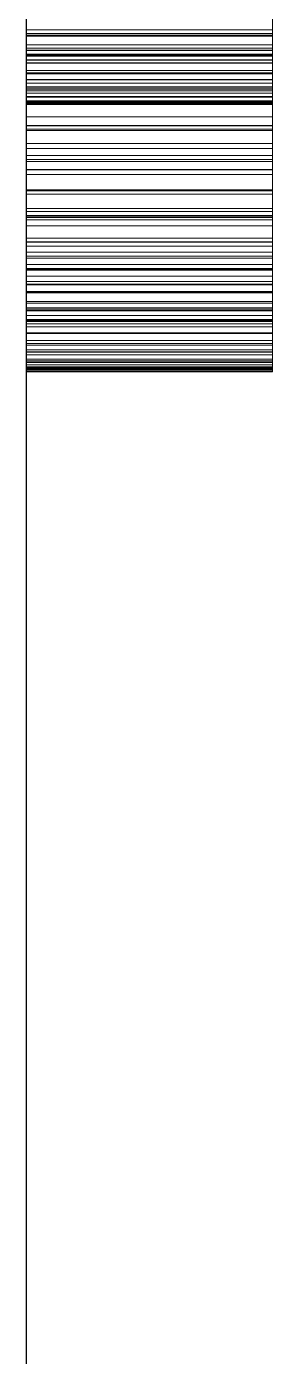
# Paper-space layout '01_三视图' of a CAD drawing. Header units: millimetres. Extents: x 8 to 451, y 8 to 289.
# Drawn here: x 20 to 20.4, y 184.2 to 186.361 of the extents above; entities that cross this region are included whole.
import ezdxf

# ---------------------------------------------------------------- set-up
doc = ezdxf.new("R2010")
doc.units = ezdxf.units.MM
doc.linetypes.add('WP_HIDDEN', pattern=[2.3, 1.5, -0.8])
doc.layers.add('HIDDEN', color=7, linetype='WP_HIDDEN', lineweight=13)
doc.layers.add('VISIBLE', color=7, linetype='CONTINUOUS', lineweight=25)

psp = doc.layouts.new('01_三视图')

# ---------------------------------------------------------------- linework, layer by layer
at = {"layer": 'HIDDEN'}
for points in [[(20, 190.1824), (20, 185.8735)], [(20.4, 190.1824), (20.4, 185.8735)], [(20, 189.1566), (20, 185.8735)], [(20.4, 185.8735), (20.4, 189.1566)], [(20, 187.6253), (20, 185.8735)], [(20.4, 185.8735), (20.4, 187.6253)], [(20, 186.9051), (20, 185.8735)], [(20.4, 185.8735), (20.4, 186.9051)], [(20, 186.3559), (20, 186.4063)], [(20.4, 186.4063), (20.4, 186.3559)], [(20, 186.3475), (20, 186.397)], [(20, 186.3166), (20, 186.3918)], [(20, 186.3914), (20, 186.3499)], [(20, 186.3135), (20, 186.3858)], [(20, 186.3825), (20, 186.332)], [(20, 186.382), (20, 185.8735)], [(20, 186.3771), (20, 186.3232)], [(20.4, 186.397), (20.4, 186.3475)], [(20.4, 186.3918), (20.4, 186.3166)], [(20.4, 186.3499), (20.4, 186.3914)], [(20.4, 186.3858), (20.4, 186.3135)], [(20.4, 186.332), (20.4, 186.3825)], [(20.4, 185.8735), (20.4, 186.382)], [(20.4, 186.3232), (20.4, 186.3771)], [(20, 186.3466), (20, 186.3728)], [(20, 186.3722), (20, 186.3461)], [(20, 186.3614), (20, 186.2747)], [(20, 186.3072), (20, 186.3559)], [(20, 186.3559), (20.4, 186.3559)], [(20.4, 186.3728), (20.4, 186.3466)], [(20.4, 186.3461), (20.4, 186.3722)], [(20.4, 186.2747), (20.4, 186.3614)], [(20.4, 186.3559), (20.4, 186.3072)], [(20, 186.3499), (20, 186.3148)], [(20, 186.3499), (20.4, 186.3499)], [(20, 186.3261), (20, 186.3475)], [(20, 186.3475), (20.4, 186.3475)], [(20, 186.3466), (20.4, 186.3466)], [(20, 186.3232), (20, 186.3466)], [(20, 186.3461), (20, 186.3228)], [(20, 186.3461), (20.4, 186.3461)], [(20.4, 186.3148), (20.4, 186.3499)], [(20.4, 186.3475), (20.4, 186.3261)], [(20.4, 186.3466), (20.4, 186.3232)], [(20.4, 186.3228), (20.4, 186.3461)], [(20, 186.332), (20, 186.2848)], [(20, 186.332), (20.4, 186.332)], [(20, 186.307), (20, 186.3261)], [(20, 186.3261), (20.4, 186.3261)], [(20, 186.3232), (20, 186.2598)], [(20, 186.3232), (20.4, 186.3232)], [(20, 186.3025), (20, 186.3232)], [(20, 186.3228), (20, 186.3022)], [(20, 186.3228), (20.4, 186.3228)], [(20, 186.2468), (20, 186.3166)], [(20, 186.3166), (20.4, 186.3166)], [(20, 186.3148), (20, 186.2861)], [(20, 186.3148), (20.4, 186.3148)], [(20, 186.2409), (20, 186.3135)], [(20, 186.3135), (20.4, 186.3135)], [(20.4, 186.2848), (20.4, 186.332)], [(20.4, 186.3261), (20.4, 186.307)], [(20.4, 186.2598), (20.4, 186.3232)], [(20.4, 186.3232), (20.4, 186.3025)], [(20.4, 186.3022), (20.4, 186.3228)], [(20.4, 186.3166), (20.4, 186.2468)], [(20.4, 186.2861), (20.4, 186.3148)], [(20.4, 186.3135), (20.4, 186.2409)], [(20, 186.2602), (20, 186.3072)], [(20, 186.3072), (20.4, 186.3072)], [(20, 186.2901), (20, 186.307)], [(20, 186.307), (20.4, 186.307)], [(20, 186.3025), (20.4, 186.3025)], [(20, 186.2846), (20, 186.3025)], [(20, 186.3022), (20, 186.2844)], [(20, 186.3022), (20.4, 186.3022)], [(20.4, 186.3072), (20.4, 186.2602)], [(20.4, 186.307), (20.4, 186.2901)], [(20.4, 186.3025), (20.4, 186.2846)], [(20.4, 186.2844), (20.4, 186.3022)], [(20, 186.2755), (20, 186.2901)], [(20, 186.2901), (20.4, 186.2901)], [(20, 186.2861), (20, 186.2637)], [(20, 186.2861), (20.4, 186.2861)], [(20, 186.2848), (20, 186.2409)], [(20, 186.2848), (20.4, 186.2848)], [(20, 186.2846), (20.4, 186.2846)], [(20, 186.2694), (20, 186.2846)], [(20, 186.2844), (20, 186.2693)], [(20, 186.2844), (20.4, 186.2844)], [(20, 186.2631), (20, 186.2755)], [(20, 186.2755), (20.4, 186.2755)], [(20, 186.2747), (20, 186.1946)], [(20, 186.2747), (20.4, 186.2747)], [(20, 186.2694), (20.4, 186.2694)], [(20, 186.257), (20, 186.2694)], [(20, 186.2693), (20, 186.257)], [(20, 186.2693), (20.4, 186.2693)], [(20.4, 186.2901), (20.4, 186.2755)], [(20.4, 186.2637), (20.4, 186.2861)], [(20.4, 186.2409), (20.4, 186.2848)], [(20.4, 186.2846), (20.4, 186.2694)], [(20.4, 186.2693), (20.4, 186.2844)], [(20.4, 186.2755), (20.4, 186.2631)], [(20.4, 186.1946), (20.4, 186.2747)], [(20.4, 186.2694), (20.4, 186.257)], [(20.4, 186.257), (20.4, 186.2693)], [(20, 186.2637), (20, 186.2478)], [(20, 186.2637), (20.4, 186.2637)], [(20, 186.253), (20, 186.2631)], [(20, 186.2631), (20.4, 186.2631)], [(20, 186.2148), (20, 186.2602)], [(20, 186.2602), (20.4, 186.2602)], [(20, 186.2598), (20, 186.2006)], [(20, 186.2598), (20.4, 186.2598)], [(20, 186.257), (20.4, 186.257)], [(20, 186.2474), (20, 186.257)], [(20, 186.257), (20, 186.2474)], [(20, 186.257), (20.4, 186.257)], [(20, 186.2395), (20, 186.253)], [(20, 186.253), (20.4, 186.253)], [(20, 186.2478), (20, 186.2382)], [(20, 186.2478), (20.4, 186.2478)], [(20, 186.2474), (20.4, 186.2474)], [(20, 186.2405), (20, 186.2474)], [(20, 186.2474), (20, 186.2405)], [(20, 186.2474), (20.4, 186.2474)], [(20.4, 186.2478), (20.4, 186.2637)], [(20.4, 186.2631), (20.4, 186.253)], [(20.4, 186.2602), (20.4, 186.2148)], [(20.4, 186.2006), (20.4, 186.2598)], [(20.4, 186.257), (20.4, 186.2474)], [(20.4, 186.2474), (20.4, 186.257)], [(20.4, 186.253), (20.4, 186.2395)], [(20.4, 186.2382), (20.4, 186.2478)], [(20.4, 186.2474), (20.4, 186.2405)], [(20.4, 186.2405), (20.4, 186.2474)], [(20, 186.1927), (20, 186.2468)], [(20, 186.2468), (20.4, 186.2468)], [(20, 186.1518), (20, 186.2409)], [(20, 186.2409), (20, 186.2003)], [(20, 186.2409), (20.4, 186.2409)], [(20, 186.2405), (20.4, 186.2405)], [(20, 186.2364), (20, 186.2405)], [(20, 186.2405), (20, 186.2364)], [(20, 186.2405), (20.4, 186.2405)], [(20, 186.235), (20, 186.2395)], [(20, 186.2395), (20.4, 186.2395)], [(20, 186.2382), (20, 186.235)], [(20, 186.2382), (20.4, 186.2382)], [(20, 186.2364), (20.4, 186.2364)], [(20, 186.235), (20, 186.2364)], [(20, 186.2364), (20, 186.235)], [(20, 186.2364), (20.4, 186.2364)], [(20, 186.235), (20.4, 186.235)], [(20.4, 186.2468), (20.4, 186.1927)], [(20.4, 186.2409), (20.4, 186.1518)], [(20.4, 186.2003), (20.4, 186.2409)], [(20.4, 186.2405), (20.4, 186.2364)], [(20.4, 186.2364), (20.4, 186.2405)], [(20.4, 186.2395), (20.4, 186.235)], [(20.4, 186.235), (20.4, 186.2382)], [(20.4, 186.2364), (20.4, 186.235)], [(20.4, 186.235), (20.4, 186.2364)], [(20, 186.1712), (20, 186.2148)], [(20, 186.2148), (20.4, 186.2148)], [(20.4, 186.2148), (20.4, 186.1712)], [(20, 186.2006), (20, 186.1454)], [(20, 186.2006), (20.4, 186.2006)], [(20, 186.2003), (20, 186.163)], [(20, 186.2003), (20.4, 186.2003)], [(20, 186.1946), (20, 186.1211)], [(20, 186.1946), (20.4, 186.1946)], [(20, 186.1421), (20, 186.1927)], [(20, 186.1927), (20.4, 186.1927)], [(20.4, 186.1454), (20.4, 186.2006)], [(20.4, 186.163), (20.4, 186.2003)], [(20.4, 186.1211), (20.4, 186.1946)], [(20.4, 186.1927), (20.4, 186.1421)], [(20, 186.1292), (20, 186.1712)], [(20, 186.1712), (20.4, 186.1712)], [(20, 186.163), (20, 186.1284)], [(20, 186.163), (20.4, 186.163)], [(20.4, 186.1712), (20.4, 186.1292)], [(20.4, 186.1284), (20.4, 186.163)], [(20, 186.0609), (20, 186.1518)], [(20, 186.1518), (20.4, 186.1518)], [(20, 186.1454), (20, 186.0943)], [(20, 186.1454), (20.4, 186.1454)], [(20, 186.0949), (20, 186.1421)], [(20, 186.1421), (20.4, 186.1421)], [(20.4, 186.1518), (20.4, 186.0609)], [(20.4, 186.0943), (20.4, 186.1454)], [(20.4, 186.1421), (20.4, 186.0949)], [(20, 186.0893), (20, 186.1292)], [(20, 186.1292), (20.4, 186.1292)], [(20, 186.1284), (20, 186.096)], [(20, 186.1284), (20.4, 186.1284)], [(20, 186.1211), (20, 186.0542)], [(20, 186.1211), (20.4, 186.1211)], [(20.4, 186.1292), (20.4, 186.0893)], [(20.4, 186.096), (20.4, 186.1284)], [(20.4, 186.0542), (20.4, 186.1211)], [(20, 186.096), (20, 186.0658)], [(20, 186.096), (20.4, 186.096)], [(20.4, 186.0658), (20.4, 186.096)], [(20, 186.0513), (20, 186.0949)], [(20, 186.0949), (20.4, 186.0949)], [(20, 186.0943), (20, 186.0473)], [(20, 186.0943), (20.4, 186.0943)], [(20, 186.052), (20, 186.0893)], [(20, 186.0893), (20.4, 186.0893)], [(20.4, 186.0949), (20.4, 186.0513)], [(20.4, 186.0473), (20.4, 186.0943)], [(20.4, 186.0893), (20.4, 186.052)], [(20, 186.0658), (20, 186.0377)], [(20, 186.0658), (20.4, 186.0658)], [(20, 185.9681), (20, 186.0609)], [(20, 186.0609), (20.4, 186.0609)], [(20, 186.0542), (20, 185.9947)], [(20, 186.0542), (20.4, 186.0542)], [(20.4, 186.0377), (20.4, 186.0658)], [(20.4, 186.0609), (20.4, 185.9681)], [(20.4, 185.9947), (20.4, 186.0542)], [(20, 186.0173), (20, 186.052)], [(20, 186.052), (20.4, 186.052)], [(20, 186.0112), (20, 186.0513)], [(20, 186.0513), (20.4, 186.0513)], [(20, 186.0473), (20, 186.0044)], [(20, 186.0473), (20.4, 186.0473)], [(20, 186.0377), (20, 186.0118)], [(20, 186.0377), (20.4, 186.0377)], [(20.4, 186.052), (20.4, 186.0173)], [(20.4, 186.0513), (20.4, 186.0112)], [(20.4, 186.0044), (20.4, 186.0473)], [(20.4, 186.0118), (20.4, 186.0377)], [(20, 185.9852), (20, 186.0173)], [(20, 186.0173), (20.4, 186.0173)], [(20, 186.0118), (20, 185.988)], [(20, 186.0118), (20.4, 186.0118)], [(20, 185.9745), (20, 186.0112)], [(20, 186.0112), (20.4, 186.0112)], [(20.4, 186.0173), (20.4, 185.9852)], [(20.4, 185.988), (20.4, 186.0118)], [(20.4, 186.0112), (20.4, 185.9745)], [(20, 186.0044), (20, 185.9655)], [(20, 186.0044), (20.4, 186.0044)], [(20, 185.9947), (20, 185.943)], [(20, 185.9947), (20.4, 185.9947)], [(20, 185.988), (20, 185.9664)], [(20, 185.988), (20.4, 185.988)], [(20.4, 185.9655), (20.4, 186.0044)], [(20.4, 185.943), (20.4, 185.9947)], [(20.4, 185.9664), (20.4, 185.988)], [(20, 185.9556), (20, 185.9852)], [(20, 185.9852), (20.4, 185.9852)], [(20, 185.9414), (20, 185.9745)], [(20, 185.9745), (20.4, 185.9745)], [(20, 185.8735), (20, 185.9681)], [(20, 185.9681), (20.4, 185.9681)], [(20, 185.9664), (20, 185.947)], [(20, 185.9664), (20.4, 185.9664)], [(20.4, 185.9852), (20.4, 185.9556)], [(20.4, 185.9745), (20.4, 185.9414)], [(20.4, 185.9681), (20.4, 185.8735)], [(20.4, 185.947), (20.4, 185.9664)], [(20, 185.9655), (20, 185.9308)], [(20, 185.9655), (20.4, 185.9655)], [(20, 185.9286), (20, 185.9556)], [(20, 185.9556), (20.4, 185.9556)], [(20, 185.947), (20, 185.9297)], [(20, 185.947), (20.4, 185.947)], [(20.4, 185.9308), (20.4, 185.9655)], [(20.4, 185.9556), (20.4, 185.9286)], [(20.4, 185.9297), (20.4, 185.947)], [(20, 185.943), (20, 185.8993)], [(20, 185.943), (20.4, 185.943)], [(20, 185.9117), (20, 185.9414)], [(20, 185.9414), (20.4, 185.9414)], [(20, 185.9308), (20, 185.9001)], [(20, 185.9308), (20.4, 185.9308)], [(20, 185.9297), (20, 185.9148)], [(20, 185.9297), (20.4, 185.9297)], [(20, 185.9042), (20, 185.9286)], [(20, 185.9286), (20.4, 185.9286)], [(20.4, 185.8993), (20.4, 185.943)], [(20.4, 185.9414), (20.4, 185.9117)], [(20.4, 185.9001), (20.4, 185.9308)], [(20.4, 185.9148), (20.4, 185.9297)], [(20.4, 185.9286), (20.4, 185.9042)], [(20, 185.9148), (20, 185.9022)], [(20, 185.9148), (20.4, 185.9148)], [(20, 185.8855), (20, 185.9117)], [(20, 185.9117), (20.4, 185.9117)], [(20, 185.8823), (20, 185.9042)], [(20, 185.9042), (20.4, 185.9042)], [(20, 185.9022), (20, 185.8919)], [(20, 185.9022), (20.4, 185.9022)], [(20.4, 185.9022), (20.4, 185.9148)], [(20.4, 185.9117), (20.4, 185.8855)], [(20.4, 185.9042), (20.4, 185.8823)], [(20.4, 185.8919), (20.4, 185.9022)], [(20, 185.9001), (20, 185.8736)], [(20, 185.9001), (20.4, 185.9001)], [(20, 185.8993), (20, 185.8636)], [(20, 185.8993), (20.4, 185.8993)], [(20, 185.8919), (20, 185.8838)], [(20, 185.8919), (20.4, 185.8919)], [(20, 185.8628), (20, 185.8855)], [(20, 185.8855), (20.4, 185.8855)], [(20, 185.8838), (20, 185.8781)], [(20, 185.8838), (20.4, 185.8838)], [(20, 185.863), (20, 185.8823)], [(20, 185.8823), (20.4, 185.8823)], [(20.4, 185.8736), (20.4, 185.9001)], [(20.4, 185.8636), (20.4, 185.8993)], [(20.4, 185.8838), (20.4, 185.8919)], [(20.4, 185.8855), (20.4, 185.8628)], [(20.4, 185.8781), (20.4, 185.8838)], [(20.4, 185.8823), (20.4, 185.863)], [(20, 185.8781), (20, 185.8735)], [(20, 185.8781), (20.4, 185.8781)], [(20, 185.8736), (20, 185.8511)], [(20, 185.8736), (20.4, 185.8736)], [(20, 185.8735), (20.4, 185.8735)], [(20, 185.8636), (20, 185.8358)], [(20, 185.8636), (20.4, 185.8636)], [(20, 185.8463), (20, 185.863)], [(20, 185.863), (20.4, 185.863)], [(20, 185.8436), (20, 185.8628)], [(20, 185.8628), (20.4, 185.8628)], [(20.4, 185.8735), (20.4, 185.8781)], [(20.4, 185.8511), (20.4, 185.8736)], [(20.4, 185.8358), (20.4, 185.8636)], [(20.4, 185.863), (20.4, 185.8463)], [(20.4, 185.8628), (20.4, 185.8436)], [(20, 185.8511), (20, 185.8327)], [(20, 185.8511), (20.4, 185.8511)], [(20, 185.8321), (20, 185.8463)], [(20, 185.8463), (20.4, 185.8463)], [(20, 185.8279), (20, 185.8436)], [(20, 185.8436), (20.4, 185.8436)], [(20.4, 185.8327), (20.4, 185.8511)], [(20.4, 185.8463), (20.4, 185.8321)], [(20.4, 185.8436), (20.4, 185.8279)], [(20, 185.8358), (20, 185.8159)], [(20, 185.8358), (20.4, 185.8358)], [(20, 185.8327), (20, 185.8184)], [(20, 185.8327), (20.4, 185.8327)], [(20, 185.8206), (20, 185.8321)], [(20, 185.8321), (20.4, 185.8321)], [(20, 185.8157), (20, 185.8279)], [(20, 185.8279), (20.4, 185.8279)], [(20, 185.8116), (20, 185.8206)], [(20, 185.8206), (20.4, 185.8206)], [(20, 185.8184), (20, 185.8082)], [(20, 185.8184), (20.4, 185.8184)], [(20, 185.8159), (20, 185.804)], [(20, 185.8159), (20.4, 185.8159)], [(20, 185.807), (20, 185.8157)], [(20, 185.8157), (20.4, 185.8157)], [(20.4, 185.8159), (20.4, 185.8358)], [(20.4, 185.8184), (20.4, 185.8327)], [(20.4, 185.8321), (20.4, 185.8206)], [(20.4, 185.8279), (20.4, 185.8157)], [(20.4, 185.8206), (20.4, 185.8116)], [(20.4, 185.8082), (20.4, 185.8184)], [(20.4, 185.804), (20.4, 185.8159)], [(20.4, 185.8157), (20.4, 185.807)], [(20, 185.8051), (20, 185.8116)], [(20, 185.8116), (20.4, 185.8116)], [(20, 185.8082), (20, 185.802)], [(20, 185.8082), (20.4, 185.8082)], [(20, 185.8017), (20, 185.807)], [(20, 185.807), (20.4, 185.807)], [(20, 185.8013), (20, 185.8051)], [(20, 185.8051), (20.4, 185.8051)], [(20, 185.804), (20, 185.8)], [(20, 185.804), (20.4, 185.804)], [(20, 185.802), (20, 185.8)], [(20, 185.802), (20.4, 185.802)], [(20, 185.8), (20, 185.8017)], [(20, 185.8017), (20.4, 185.8017)], [(20, 185.8), (20, 185.8013)], [(20, 185.8013), (20.4, 185.8013)], [(20, 185.8), (20.4, 185.8)], [(20.4, 185.8116), (20.4, 185.8051)], [(20.4, 185.802), (20.4, 185.8082)], [(20.4, 185.807), (20.4, 185.8017)], [(20.4, 185.8051), (20.4, 185.8013)], [(20.4, 185.8), (20.4, 185.804)], [(20.4, 185.8), (20.4, 185.802)], [(20.4, 185.8017), (20.4, 185.8)], [(20.4, 185.8013), (20.4, 185.8)]]:
    psp.add_lwpolyline(points, dxfattribs=at)
at = {"layer": 'VISIBLE'}
psp.add_lwpolyline([(20, 178), (20, 198)], dxfattribs=at)

doc.saveas('drawing.dxf')
